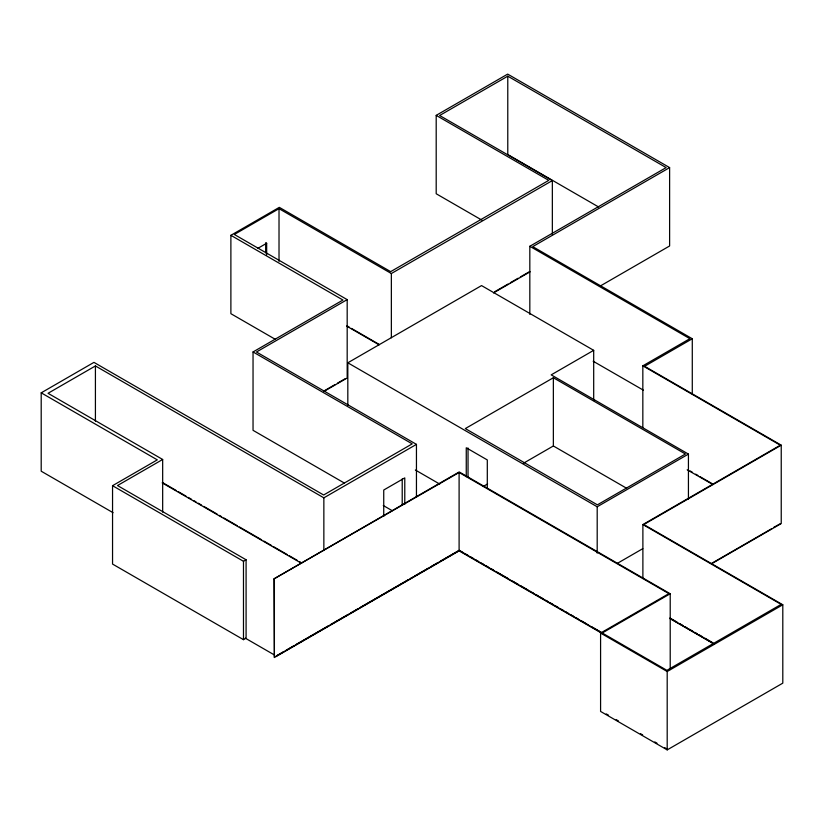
<?xml version="1.0" encoding="UTF-8"?>
<svg xmlns="http://www.w3.org/2000/svg" width="824" height="824" viewBox="0 0 824 824"><rect width="100%" height="100%" fill="white"/><g stroke="black" fill="none" stroke-linecap="round" stroke-linejoin="round"><path stroke-width="1.24" d="M466.26 476.736L466.26 447.782L487.303 459.936L487.303 487.633M481.896 220.132L436.195 193.753L436.195 115.37L507.677 74.109L669.613 167.602L669.613 245.974L599.501 286.453M275.278 339.313L230.885 313.687L230.885 235.314L279.315 207.349L390.669 271.642L548.763 180.363L436.195 115.37M529.822 314.377L529.822 246.283L666.132 167.591L507.78 76.169L439.635 115.504L552.348 180.58L552.348 234.541M552.348 180.58L391.359 273.527L279.017 208.668L234.335 234.469L347.182 299.627L347.182 378L323.956 391.41M257.881 248.333L266.667 243.265L266.667 254.719M113.063 512.703L41.2 471.204L41.2 392.832L93.946 362.375L323.647 494.997L412.216 443.858L253.04 351.951L253.04 430.324L344.319 483.029M416.45 497.047L416.45 444.373L323.853 497.84L95.419 365.949L48.05 393.295L162.668 459.473L162.668 512.147M253.04 351.951L342.969 300.029L230.885 235.314M347.182 299.627L256.46 352.002L416.45 444.373M162.668 459.473L117.502 485.542L246.088 559.784L246.088 638.157L243.482 639.661L112.548 564.069L112.548 485.697L157.291 459.864L41.2 392.832M669.613 167.602L532.737 246.633L692.284 338.746L692.284 393.996M347.821 405.274L347.821 362.797L481.546 285.588L593.692 350.334L593.692 400.536M494.761 291.706L508.109 284.002M510.334 282.714L518.121 278.224M520.346 276.936L529.245 271.807M493.504 292.932L530.141 271.776M324.141 390.875L335.183 384.499M337.387 383.222L345.112 378.762M593.692 350.334L551.194 374.868L688.431 454.096L688.431 499.148M553.357 377.752L465.313 428.583L597.39 504.844L685.434 454.003L553.357 377.752L553.357 445.969L523.271 463.346M112.548 485.697L243.482 561.288L246.088 559.784M602.293 633.543L459.102 550.875L274.392 657.511L273.959 578.891L459.215 471.936L670.211 593.754L670.211 669.562M642.833 427.512L642.833 365.835L689.873 338.685L529.822 246.283M273.959 578.891L459.102 472.502L668.892 593.62L600.583 633.059L600.583 711.431L667.193 749.891L782.8 683.148L782.8 604.775L643.801 524.528L781.234 445.176L781.234 523.559L711.411 563.863M692.284 338.746L644.584 366.289L781.234 445.176M483.142 486.51L487.602 483.935M276.184 655.986L283.95 651.496M286.165 650.218L293.931 645.738M296.146 644.45L328.323 625.88M330.537 624.602L348.284 614.354M350.499 613.077L358.265 608.586M360.49 607.309L408.189 579.766M410.404 578.489L412.618 577.212M414.843 575.924L428.15 568.241M430.375 566.964L438.131 562.483M440.356 561.196L459.215 550.308M276.349 656.079L459.226 550.504M347.821 362.797L597.194 506.77L688.431 454.096M642.885 578.52L642.885 524.558L780.318 445.207L642.833 365.835M617.227 563.431L642.813 548.65M711.823 563.255L771.666 528.709M773.664 527.422L780.524 523.59M670.211 593.754L602.241 632.997L666.915 670.334L781.152 604.383L642.885 524.558M600.583 633.059L667.193 671.519L782.8 604.775M598.585 206.968L507.78 154.541L507.78 76.169M593.177 361.231L643.359 390.164M690.131 470.957L692.356 472.245M695.693 474.161L697.907 475.448M700.132 476.736L712.358 483.791M687.185 469.814L712.904 484.543M265.668 242.689L266.667 243.265M347.048 325.861L349.263 327.138M351.477 328.416L379.153 344.391M346.863 326.222L379.122 344.844M553.357 445.969L626.611 488.261M415.348 469.999L439.697 484.059M670.489 618.309L677.163 622.161M679.388 623.449L682.725 625.365M684.95 626.652L687.175 627.939M689.4 629.217L692.726 631.143M694.951 632.43L697.176 633.718M699.401 634.995L702.738 636.921M704.963 638.209L712.75 642.699M669.685 618.247L713.955 643.812M669.644 618.381L714.243 644.131M383.273 505.524L392.183 510.664M460.328 550.947L463.654 552.873M465.879 554.161L468.094 555.438M470.319 556.725L473.646 558.641M475.87 559.929L478.095 561.206M481.422 563.132L483.647 564.419M485.861 565.697L488.086 566.984M491.413 568.9L493.638 570.187M495.863 571.465L508.078 578.52M511.405 580.446L518.069 584.288M520.294 585.576L528.06 590.056M530.285 591.344L533.612 593.27M535.837 594.547L538.062 595.834M540.276 597.112L543.613 599.038M545.828 600.315L548.053 601.602M550.278 602.88L553.604 604.806M555.829 606.093L558.044 607.37M561.381 609.296L563.595 610.574M565.82 611.861L568.045 613.138M571.372 615.064L573.597 616.352M575.811 617.629L578.036 618.917M581.363 620.832L588.027 624.685M591.364 626.611L601.355 632.379M460.338 551.143L494.884 571.094M497.119 572.381L510.489 580.096M512.724 581.384L530.553 591.684M532.778 592.971L586.276 623.861M588.511 625.148L600.768 632.224M606.289 713.924L608.493 715.191M616.208 719.651L618.412 720.918M640.454 733.648L642.658 734.926M654.781 741.919L656.986 743.197M664.7 747.646L666.904 748.923M162.658 482.637L176.006 490.352M178.231 491.629L186.018 496.13M188.243 497.408L191.58 499.334M193.805 500.621L196.03 501.909M198.254 503.186L201.592 505.112M203.816 506.399L217.155 514.104M219.38 515.391L221.605 516.679M223.829 517.956L237.178 525.661M239.403 526.948L261.641 539.792M263.865 541.069L271.652 545.57M273.877 546.858L287.226 554.562M289.451 555.84L297.237 560.341M299.462 561.618L301.687 562.905M162.173 482.874L301.254 563.163M245.274 638.147L274.124 654.802M667.193 671.519L667.193 749.891M597.194 506.77L597.194 553.11M468.032 448.019L468.032 476.972M459.102 472.502L459.102 550.875M404.78 504.309L404.78 477.879L383.737 490.023L383.737 516.463M402.215 478.909L402.215 505.349M391.359 273.527L391.359 337.768M323.853 497.84L323.853 550.514M279.017 208.668L279.017 261.352M274.392 579.138L274.392 657.511M265.668 243.956L265.668 252.865M243.482 561.288L243.482 639.661M95.419 365.949L95.419 421.198"/></g></svg>
